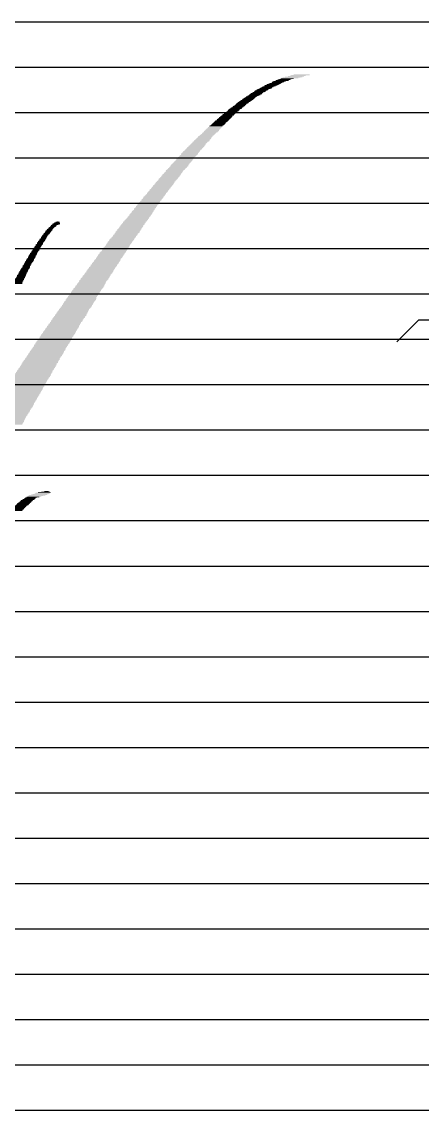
# Model space of a CAD drawing. Extents: x -0.64 to 6, y -0.15 to 7.8.
# Drawn here: x 4.6994 to 4.8407, y 0.4 to 0.784 of the extents above; entities that cross this region are included whole.
import ezdxf

# ---------------------------------------------------------------- set-up
doc = ezdxf.new("R2010")
doc.units = 0
for name, color, linetype in [('1', 22, 'CONTINUOUS'), ('16', 175, 'CONTINUOUS'), ('21', 253, 'CONTINUOUS'), ('28', 253, 'CONTINUOUS')]:
    doc.layers.add(name, color=color, linetype=linetype)

# ---------------------------------------------------------------- blocks, each defined once
blk = doc.blocks.new('RECT')
blk.add_solid([(-0.5, -0.5), (0.5, -0.5), (-0.5, 0.5), (0.5, 0.5)])

msp = doc.modelspace()

# ---------------------------------------------------------------- linework, layer by layer
at = {"layer": '1'}
for p, q in [((3.222, 0.784), (5.0135, 0.784)), ((3.222, 0.768), (5.015875, 0.768)), ((3.408809, 0.752), (5.030284, 0.752)), ((3.435292, 0.736), (5.220882, 0.736)), ((3.44626, 0.72), (5.220882, 0.72)), ((3.451063, 0.704), (5.220882, 0.704)), ((3.45138, 0.688), (5.220882, 0.688)), ((3.447279, 0.672), (5.220882, 0.672)), ((3.437292, 0.656), (5.220882, 0.656)), ((3.414964, 0.64), (5.220882, 0.64)), ((3.222, 0.624), (5.220882, 0.624)), ((3.222, 0.608), (5.220882, 0.608)), ((3.222, 0.592), (5.220882, 0.592)), ((3.222, 0.576), (5.220882, 0.576)), ((3.222, 0.56), (5.220882, 0.56)), ((3.222, 0.544), (5.220882, 0.544)), ((3.222, 0.528), (5.220882, 0.528)), ((3.222, 0.512), (5.220882, 0.512)), ((3.222, 0.496), (5.201325, 0.496)), ((3.222, 0.48), (5.197386, 0.48)), ((3.222, 0.464), (5.197386, 0.464)), ((3.222, 0.448), (5.197386, 0.448)), ((3.222, 0.432), (5.197386, 0.432)), ((3.222, 0.416), (5.197386, 0.416)), ((3.222, 0.4), (5.205325, 0.4))]:
    msp.add_line(p, q, dxfattribs=at)
at = {"layer": '16'}
for p, q in [((1.667903, 0.784), (4.971, 0.784)), ((1.668731, 0.768), (4.968941, 0.768)), ((3.408809, 0.752), (4.897325, 0.752)), ((3.435292, 0.736), (4.888567, 0.736)), ((3.44626, 0.72), (4.888567, 0.72)), ((3.451063, 0.704), (4.888567, 0.704)), ((3.45138, 0.688), (4.888567, 0.688)), ((3.447279, 0.672), (4.888567, 0.672)), ((3.437292, 0.656), (5.347345, 0.656)), ((3.414964, 0.64), (4.892733, 0.64)), ((2.537744, 0.624), (4.886567, 0.624)), ((2.553744, 0.608), (4.886567, 0.608)), ((2.569744, 0.592), (4.932251, 0.592)), ((2.581203, 0.576), (4.886567, 0.576)), ((2.591894, 0.56), (4.886839, 0.56)), ((2.602585, 0.544), (5.732, 0.544)), ((2.613249, 0.528), (5.732, 0.528)), ((2.619877, 0.512), (5.732, 0.512)), ((2.626504, 0.496), (5.732, 0.496)), ((2.633132, 0.48), (5.732, 0.48)), ((2.639759, 0.464), (5.732, 0.464)), ((2.643873, 0.448), (5.732, 0.448)), ((2.647055, 0.432), (5.732, 0.432)), ((2.650238, 0.416), (5.732, 0.416)), ((2.653421, 0.4), (5.732, 0.4))]:
    msp.add_line(p, q, dxfattribs=at)
at = {"layer": '28'}
for p, q in [((4.839327, 0.678732), (4.831654, 0.671059)), ((4.854673, 0.678732), (4.839327, 0.678732))]:
    msp.add_line(p, q, dxfattribs=at)

# ---------------------------------------------------------------- block references
at = {"layer": '21', "yscale": 0.0002}
for p, xscale in [((4.794, 0.76415), 0.0058), ((4.7946, 0.76435), 0.0062), ((4.7953, 0.76455), 0.006), ((4.7961, 0.76475), 0.0056), ((4.7968, 0.76495), 0.0054), ((4.7977, 0.76515), 0.0064), ((4.7981, 0.76535), 0.0056), ((4.785, 0.76035), 0.0042), ((4.7854, 0.76055), 0.0042), ((4.7857, 0.76075), 0.004), ((4.7861, 0.76095), 0.004), ((4.7865, 0.76115), 0.004), ((4.7869, 0.76135), 0.004), ((4.7873, 0.76155), 0.0044), ((4.7877, 0.76175), 0.0044), ((4.7881, 0.76195), 0.0044), ((4.7886, 0.76215), 0.0042), ((4.7889, 0.76235), 0.004), ((4.7894, 0.76255), 0.0038), ((4.7898, 0.76275), 0.0042), ((4.7903, 0.76295), 0.0044), ((4.791, 0.76315), 0.0046), ((4.7914, 0.76335), 0.0046), ((4.7919, 0.76355), 0.0044), ((4.7924, 0.76375), 0.0042), ((4.793, 0.76395), 0.0046), ((4.779, 0.75655), 0.0038), ((4.7793, 0.75675), 0.004), ((4.7796, 0.75695), 0.0038), ((4.7798, 0.75715), 0.0038), ((4.7801, 0.75735), 0.0036), ((4.7804, 0.75755), 0.0038), ((4.7807, 0.75775), 0.0036), ((4.781, 0.75795), 0.0038), ((4.7815, 0.75815), 0.004), ((4.7817, 0.75835), 0.004), ((4.782, 0.75855), 0.0042), ((4.7823, 0.75875), 0.004), ((4.7826, 0.75895), 0.0038), ((4.7829, 0.75915), 0.004), ((4.7833, 0.75935), 0.004), ((4.7835, 0.75955), 0.004), ((4.7838, 0.75975), 0.0042), ((4.7842, 0.75995), 0.0042), ((4.7845, 0.76015), 0.004), ((4.7739, 0.75255), 0.004), ((4.7741, 0.75275), 0.004), ((4.7743, 0.75295), 0.004), ((4.7745, 0.75315), 0.004), ((4.7748, 0.75335), 0.0042), ((4.7751, 0.75355), 0.004), ((4.7753, 0.75375), 0.004), ((4.7756, 0.75395), 0.0038), ((4.7759, 0.75415), 0.004), ((4.7761, 0.75435), 0.004), ((4.7764, 0.75455), 0.0038), ((4.7766, 0.75475), 0.0038), ((4.7768, 0.75495), 0.0038), ((4.7771, 0.75515), 0.004), ((4.7773, 0.75535), 0.004), ((4.7776, 0.75555), 0.0038), ((4.7779, 0.75575), 0.004), ((4.7781, 0.75595), 0.004), ((4.7785, 0.75615), 0.004), ((4.7787, 0.75635), 0.004), ((4.7696, 0.74875), 0.0046), ((4.7698, 0.74895), 0.0046), ((4.77, 0.74915), 0.0046), ((4.7703, 0.74935), 0.0044), ((4.7705, 0.74955), 0.0044), ((4.7707, 0.74975), 0.0044), ((4.7709, 0.74995), 0.0044), ((4.7711, 0.75015), 0.0044), ((4.7713, 0.75035), 0.0044), ((4.7715, 0.75055), 0.0044), ((4.7717, 0.75075), 0.004), ((4.772, 0.75095), 0.0042), ((4.7722, 0.75115), 0.0042), ((4.7724, 0.75135), 0.0042), ((4.7727, 0.75155), 0.004), ((4.7729, 0.75175), 0.004), ((4.7731, 0.75195), 0.004), ((4.7734, 0.75215), 0.0038), ((4.7737, 0.75235), 0.004), ((4.7657, 0.74495), 0.0048), ((4.766, 0.74515), 0.005), ((4.7662, 0.74535), 0.005), ((4.7664, 0.74555), 0.005), ((4.7665, 0.74575), 0.0048), ((4.7667, 0.74595), 0.0048), ((4.7669, 0.74615), 0.0048), ((4.7671, 0.74635), 0.0048), ((4.7673, 0.74655), 0.0048), ((4.7675, 0.74675), 0.0048), ((4.7679, 0.74715), 0.0048), ((4.7678, 0.74695), 0.0046), ((4.768, 0.74735), 0.0046), ((4.7684, 0.74755), 0.0046), ((4.7686, 0.74775), 0.0046), ((4.7688, 0.74795), 0.0046), ((4.769, 0.74815), 0.0046), ((4.7691, 0.74835), 0.0044), ((4.7693, 0.74855), 0.0044), ((4.7619, 0.74115), 0.0052), ((4.7621, 0.74135), 0.0052), ((4.7623, 0.74155), 0.0052), ((4.7626, 0.74175), 0.0054), ((4.7628, 0.74195), 0.0054), ((4.763, 0.74215), 0.0054), ((4.7631, 0.74235), 0.0052), ((4.7633, 0.74255), 0.0052), ((4.7635, 0.74275), 0.0052), ((4.7637, 0.74295), 0.0052), ((4.7638, 0.74315), 0.005), ((4.764, 0.74335), 0.005), ((4.7642, 0.74355), 0.005), ((4.7643, 0.74375), 0.0048), ((4.7647, 0.74395), 0.0048), ((4.7649, 0.74415), 0.0048), ((4.7651, 0.74435), 0.0048), ((4.7653, 0.74455), 0.0048), ((4.7655, 0.74475), 0.0048), ((4.7586, 0.73755), 0.0058), ((4.7586, 0.73735), 0.0058), ((4.7588, 0.73775), 0.0058), ((4.759, 0.73795), 0.0058), ((4.7592, 0.73815), 0.0058), ((4.7593, 0.73835), 0.0056), ((4.7595, 0.73855), 0.0056), ((4.7597, 0.73875), 0.0056), ((4.7599, 0.73895), 0.0056), ((4.7601, 0.73915), 0.0056), ((4.7603, 0.73935), 0.0056), ((4.7605, 0.73955), 0.0056), ((4.7607, 0.73975), 0.0056), ((4.7609, 0.73995), 0.0056), ((4.7611, 0.74015), 0.0056), ((4.7612, 0.74035), 0.0054), ((4.7614, 0.74055), 0.0054), ((4.7616, 0.74075), 0.0054), ((4.7617, 0.74095), 0.0052), ((4.755, 0.73335), 0.0062), ((4.7552, 0.73355), 0.0062), ((4.7554, 0.73375), 0.0062), ((4.7555, 0.73395), 0.006), ((4.7557, 0.73415), 0.006), ((4.7559, 0.73435), 0.006), ((4.7561, 0.73455), 0.006), ((4.7563, 0.73475), 0.006), ((4.7565, 0.73495), 0.006), ((4.7566, 0.73515), 0.0058), ((4.7569, 0.73555), 0.006), ((4.7568, 0.73535), 0.0058), ((4.7571, 0.73575), 0.006), ((4.7573, 0.73595), 0.006), ((4.7574, 0.73615), 0.0058), ((4.7576, 0.73635), 0.0058), ((4.7578, 0.73655), 0.0058), ((4.758, 0.73675), 0.0058), ((4.7582, 0.73695), 0.0058), ((4.7584, 0.73715), 0.0058), ((4.752, 0.72975), 0.0066), ((4.7519, 0.72955), 0.0064), ((4.7521, 0.72995), 0.0064), ((4.7523, 0.73015), 0.0064), ((4.7525, 0.73035), 0.0064), ((4.7526, 0.73055), 0.0062), ((4.7528, 0.73075), 0.0062), ((4.753, 0.73095), 0.0062), ((4.7532, 0.73135), 0.0062), ((4.7531, 0.73115), 0.006), ((4.7534, 0.73155), 0.0062), ((4.7536, 0.73175), 0.0062), ((4.7538, 0.73195), 0.0062), ((4.754, 0.73215), 0.0062), ((4.7542, 0.73235), 0.0062), ((4.7544, 0.73255), 0.0062), ((4.7546, 0.73275), 0.0062), ((4.7548, 0.73295), 0.0062), ((4.755, 0.73315), 0.0062), ((4.7489, 0.72595), 0.0068), ((4.7488, 0.72575), 0.0066), ((4.7491, 0.72615), 0.0068), ((4.7492, 0.72635), 0.0066), ((4.7494, 0.72655), 0.0066), ((4.7496, 0.72675), 0.0066), ((4.7498, 0.72715), 0.0066), ((4.7497, 0.72695), 0.0064), ((4.75, 0.72735), 0.0066), ((4.7501, 0.72755), 0.0064), ((4.7504, 0.72775), 0.0066), ((4.7505, 0.72795), 0.0064), ((4.7507, 0.72815), 0.0064), ((4.751, 0.72855), 0.0066), ((4.7509, 0.72835), 0.0064), ((4.7512, 0.72875), 0.0066), ((4.7513, 0.72895), 0.0064), ((4.7515, 0.72915), 0.0064), ((4.7517, 0.72935), 0.0064), ((4.7458, 0.72215), 0.007), ((4.7458, 0.72195), 0.007), ((4.746, 0.72235), 0.007), ((4.7462, 0.72255), 0.007), ((4.7464, 0.72275), 0.007), ((4.7465, 0.72295), 0.0068), ((4.7467, 0.72315), 0.0068), ((4.7469, 0.72355), 0.0068), ((4.7469, 0.72335), 0.0068), ((4.7471, 0.72375), 0.0068), ((4.7473, 0.72395), 0.0068), ((4.7475, 0.72415), 0.0068), ((4.7477, 0.72435), 0.0068), ((4.7479, 0.72475), 0.0068), ((4.7478, 0.72455), 0.0066), ((4.7481, 0.72495), 0.0068), ((4.7482, 0.72515), 0.0066), ((4.7485, 0.72535), 0.0068), ((4.7486, 0.72555), 0.0066), ((4.7428, 0.71815), 0.0074), ((4.743, 0.71835), 0.0074), ((4.7431, 0.71855), 0.0072), ((4.7433, 0.71895), 0.0072), ((4.7433, 0.71875), 0.0072), ((4.7435, 0.71915), 0.0072), ((4.7437, 0.71935), 0.0072), ((4.744, 0.71975), 0.0074), ((4.7439, 0.71955), 0.0072), ((4.7441, 0.71995), 0.0072), ((4.7443, 0.72015), 0.0072), ((4.7445, 0.72035), 0.0072), ((4.7446, 0.72055), 0.007), ((4.7448, 0.72075), 0.007), ((4.745, 0.72095), 0.007), ((4.7452, 0.72135), 0.007), ((4.7452, 0.72115), 0.007), ((4.7454, 0.72155), 0.007), ((4.7456, 0.72175), 0.007), ((4.7399, 0.71415), 0.008), ((4.74, 0.71435), 0.0078), ((4.7402, 0.71455), 0.0078), ((4.7404, 0.71475), 0.0078), ((4.7406, 0.71515), 0.0078), ((4.7405, 0.71495), 0.0076), ((4.7408, 0.71535), 0.0078), ((4.7409, 0.71555), 0.0076), ((4.7412, 0.71595), 0.0078), ((4.7411, 0.71575), 0.0076), ((4.7414, 0.71615), 0.0078), ((4.7415, 0.71635), 0.0076), ((4.7417, 0.71655), 0.0076), ((4.7419, 0.71695), 0.0076), ((4.7418, 0.71675), 0.0074), ((4.7421, 0.71715), 0.0076), ((4.7422, 0.71735), 0.0074), ((4.7424, 0.71755), 0.0074), ((4.7426, 0.71795), 0.0074), ((4.7426, 0.71775), 0.0074), ((4.709, 0.71035), 0.0022), ((4.7091, 0.71055), 0.002), ((4.7093, 0.71075), 0.002), ((4.7095, 0.71095), 0.002), ((4.7096, 0.71115), 0.0018), ((4.7098, 0.71135), 0.0018), ((4.7101, 0.71155), 0.002), ((4.7103, 0.71175), 0.002), ((4.7105, 0.71195), 0.002), ((4.7107, 0.71215), 0.002), ((4.711, 0.71235), 0.0022), ((4.7114, 0.71255), 0.0026), ((4.7116, 0.71275), 0.0026), ((4.7118, 0.71295), 0.0022), ((4.7118, 0.71315), 0.0018), ((4.712, 0.71335), 0.0014), ((4.7121, 0.71355), 0.0004), ((4.7371, 0.71035), 0.0084), ((4.7373, 0.71075), 0.0084), ((4.7372, 0.71055), 0.0082), ((4.7374, 0.71095), 0.0082), ((4.7376, 0.71115), 0.0082), ((4.7378, 0.71135), 0.0082), ((4.738, 0.71175), 0.0082), ((4.7379, 0.71155), 0.008), ((4.7382, 0.71195), 0.0082), ((4.7383, 0.71215), 0.008), ((4.7386, 0.71255), 0.0082), ((4.7385, 0.71235), 0.008), ((4.7387, 0.71275), 0.008), ((4.7389, 0.71295), 0.008), ((4.7391, 0.71335), 0.008), ((4.7391, 0.71315), 0.008), ((4.7393, 0.71355), 0.008), ((4.7395, 0.71375), 0.008), ((4.7397, 0.71395), 0.008), ((4.7062, 0.70655), 0.0022), ((4.7064, 0.70675), 0.0022), ((4.7066, 0.70715), 0.0022), ((4.7066, 0.70695), 0.0022), ((4.7068, 0.70735), 0.0022), ((4.7069, 0.70755), 0.002), ((4.7071, 0.70795), 0.002), ((4.7071, 0.70775), 0.002), ((4.7073, 0.70815), 0.002), ((4.7075, 0.70855), 0.002), ((4.7075, 0.70835), 0.002), ((4.7077, 0.70875), 0.002), ((4.7079, 0.70895), 0.002), ((4.7082, 0.70935), 0.0022), ((4.7081, 0.70915), 0.002), ((4.7083, 0.70955), 0.002), ((4.7085, 0.70975), 0.002), ((4.7088, 0.71015), 0.0022), ((4.7087, 0.70995), 0.002), ((4.7342, 0.70655), 0.0086), ((4.7344, 0.70675), 0.0086), ((4.7346, 0.70715), 0.0086), ((4.7345, 0.70695), 0.0084), ((4.7348, 0.70735), 0.0086), ((4.7349, 0.70755), 0.0084), ((4.7351, 0.70775), 0.0084), ((4.7353, 0.70795), 0.0084), ((4.7355, 0.70815), 0.0084), ((4.7357, 0.70855), 0.0084), ((4.7356, 0.70835), 0.0082), ((4.7359, 0.70875), 0.0084), ((4.7361, 0.70895), 0.0084), ((4.7363, 0.70935), 0.0084), ((4.7362, 0.70915), 0.0082), ((4.7365, 0.70955), 0.0084), ((4.7367, 0.70995), 0.0084), ((4.7367, 0.70975), 0.0084), ((4.7369, 0.71015), 0.0084), ((4.7039, 0.70295), 0.0024), ((4.7039, 0.70275), 0.0024), ((4.7041, 0.70315), 0.0024), ((4.7043, 0.70355), 0.0024), ((4.7043, 0.70335), 0.0024), ((4.7045, 0.70375), 0.0024), ((4.7047, 0.70415), 0.0024), ((4.7046, 0.70395), 0.0022), ((4.7048, 0.70435), 0.0022), ((4.7051, 0.70475), 0.0024), ((4.705, 0.70455), 0.0022), ((4.7052, 0.70495), 0.0022), ((4.7055, 0.70535), 0.0024), ((4.7054, 0.70515), 0.0022), ((4.7056, 0.70555), 0.0022), ((4.7058, 0.70595), 0.0022), ((4.7058, 0.70575), 0.0022), ((4.706, 0.70615), 0.0022), ((4.7062, 0.70635), 0.0022), ((4.7316, 0.70275), 0.009), ((4.7317, 0.70295), 0.0088), ((4.7319, 0.70315), 0.0088), ((4.7321, 0.70355), 0.0088), ((4.7321, 0.70335), 0.0088), ((4.7323, 0.70375), 0.0088), ((4.7325, 0.70415), 0.0088), ((4.7325, 0.70395), 0.0088), ((4.7327, 0.70435), 0.0088), ((4.7329, 0.70455), 0.0088), ((4.733, 0.70475), 0.0086), ((4.7332, 0.70515), 0.0086), ((4.7331, 0.70495), 0.0084), ((4.7334, 0.70535), 0.0086), ((4.7336, 0.70575), 0.0086), ((4.7335, 0.70555), 0.0084), ((4.7338, 0.70595), 0.0086), ((4.734, 0.70635), 0.0086), ((4.734, 0.70615), 0.0086), ((4.7017, 0.69895), 0.0028), ((4.7019, 0.69935), 0.0028), ((4.7018, 0.69915), 0.0026), ((4.7021, 0.69955), 0.0028), ((4.7023, 0.69995), 0.0028), ((4.7022, 0.69975), 0.0026), ((4.7025, 0.70035), 0.0028), ((4.7024, 0.70015), 0.0026), ((4.7026, 0.70055), 0.0026), ((4.7028, 0.70095), 0.0026), ((4.7028, 0.70075), 0.0026), ((4.703, 0.70135), 0.0026), ((4.703, 0.70115), 0.0026), ((4.7032, 0.70175), 0.0026), ((4.7032, 0.70155), 0.0026), ((4.7034, 0.70195), 0.0026), ((4.7036, 0.70235), 0.0026), ((4.7035, 0.70215), 0.0024), ((4.7037, 0.70255), 0.0024), ((4.7289, 0.69895), 0.0092), ((4.7291, 0.69915), 0.0092), ((4.7293, 0.69935), 0.0092), ((4.7295, 0.69975), 0.0092), ((4.7294, 0.69955), 0.009), ((4.7296, 0.69995), 0.009), ((4.7298, 0.70015), 0.009), ((4.73, 0.70055), 0.009), ((4.7299, 0.70035), 0.0088), ((4.7302, 0.70075), 0.009), ((4.7304, 0.70115), 0.009), ((4.7304, 0.70095), 0.009), ((4.7306, 0.70135), 0.009), ((4.7308, 0.70175), 0.009), ((4.7308, 0.70155), 0.009), ((4.731, 0.70195), 0.009), ((4.7312, 0.70215), 0.009), ((4.7314, 0.70255), 0.009), ((4.7313, 0.70235), 0.0088), ((4.6996, 0.69515), 0.003), ((4.6996, 0.69495), 0.003), ((4.6998, 0.69555), 0.003), ((4.6997, 0.69535), 0.0028), ((4.7, 0.69595), 0.003), ((4.6999, 0.69575), 0.0028), ((4.7001, 0.69615), 0.0028), ((4.7003, 0.69655), 0.0028), ((4.7003, 0.69635), 0.0028), ((4.7006, 0.69695), 0.003), ((4.7005, 0.69675), 0.0028), ((4.7007, 0.69715), 0.0028), ((4.7009, 0.69755), 0.0028), ((4.7009, 0.69735), 0.0028), ((4.7011, 0.69795), 0.0028), ((4.701, 0.69775), 0.0026), ((4.7012, 0.69815), 0.0026), ((4.7014, 0.69855), 0.0026), ((4.7014, 0.69835), 0.0026), ((4.7016, 0.69875), 0.0026), ((4.7263, 0.69515), 0.0096), ((4.7262, 0.69495), 0.0094), ((4.7265, 0.69535), 0.0096), ((4.7266, 0.69555), 0.0094), ((4.7269, 0.69595), 0.0096), ((4.7268, 0.69575), 0.0094), ((4.727, 0.69615), 0.0094), ((4.7272, 0.69655), 0.0094), ((4.7272, 0.69635), 0.0094), ((4.7274, 0.69675), 0.0094), ((4.7276, 0.69695), 0.0094), ((4.7278, 0.69735), 0.0094), ((4.7277, 0.69715), 0.0092), ((4.728, 0.69755), 0.0094), ((4.7281, 0.69775), 0.0092), ((4.7283, 0.69815), 0.0092), ((4.7283, 0.69795), 0.0092), ((4.7285, 0.69835), 0.0092), ((4.7288, 0.69875), 0.0094), ((4.7287, 0.69855), 0.0092), ((4.6978, 0.69175), 0.0034), ((4.6978, 0.69155), 0.0034), ((4.6979, 0.69195), 0.0032), ((4.6981, 0.69235), 0.0032), ((4.6981, 0.69215), 0.0032), ((4.6983, 0.69275), 0.0032), ((4.6983, 0.69255), 0.0032), ((4.6985, 0.69315), 0.0032), ((4.6985, 0.69295), 0.0032), ((4.6987, 0.69355), 0.0032), ((4.6987, 0.69335), 0.0032), ((4.6989, 0.69375), 0.0032), ((4.6991, 0.69415), 0.0032), ((4.699, 0.69395), 0.003), ((4.6993, 0.69455), 0.0032), ((4.6992, 0.69435), 0.003), ((4.6994, 0.69475), 0.003), ((4.7236, 0.69115), 0.0098), ((4.7238, 0.69155), 0.0098), ((4.7238, 0.69135), 0.0098), ((4.724, 0.69175), 0.0098), ((4.7242, 0.69215), 0.0098), ((4.7241, 0.69195), 0.0096), ((4.7243, 0.69235), 0.0096), ((4.7246, 0.69275), 0.0098), ((4.7245, 0.69255), 0.0096), ((4.7248, 0.69295), 0.0098), ((4.725, 0.69335), 0.0098), ((4.725, 0.69315), 0.0098), ((4.7252, 0.69355), 0.0098), ((4.7254, 0.69375), 0.0098), ((4.7255, 0.69395), 0.0096), ((4.7257, 0.69435), 0.0096), ((4.7257, 0.69415), 0.0096), ((4.7259, 0.69455), 0.0096), ((4.726, 0.69475), 0.0094), ((4.721, 0.68735), 0.0102), ((4.7212, 0.68755), 0.0102), ((4.7215, 0.68795), 0.0104), ((4.7213, 0.68775), 0.01), ((4.7216, 0.68815), 0.0102), ((4.7218, 0.68855), 0.0102), ((4.7218, 0.68835), 0.0102), ((4.722, 0.68875), 0.0102), ((4.7222, 0.68915), 0.0102), ((4.7221, 0.68895), 0.01), ((4.7223, 0.68935), 0.01), ((4.7226, 0.68975), 0.0102), ((4.7225, 0.68955), 0.01), ((4.7228, 0.68995), 0.0102), ((4.723, 0.69015), 0.0102), ((4.7231, 0.69035), 0.01), ((4.7234, 0.69075), 0.0102), ((4.7233, 0.69055), 0.01), ((4.7235, 0.69095), 0.01), ((4.7186, 0.68355), 0.0106), ((4.7188, 0.68395), 0.0106), ((4.7188, 0.68375), 0.0106), ((4.719, 0.68415), 0.0106), ((4.7192, 0.68455), 0.0106), ((4.7192, 0.68435), 0.0106), ((4.7194, 0.68475), 0.0106), ((4.7196, 0.68515), 0.0106), ((4.7195, 0.68495), 0.0104), ((4.7198, 0.68535), 0.0106), ((4.72, 0.68555), 0.0106), ((4.7202, 0.68595), 0.0106), ((4.7201, 0.68575), 0.0104), ((4.7204, 0.68635), 0.0106), ((4.7203, 0.68615), 0.0104), ((4.7205, 0.68655), 0.0104), ((4.7206, 0.68675), 0.0102), ((4.7208, 0.68715), 0.0102), ((4.7208, 0.68695), 0.0102), ((4.7161, 0.67975), 0.0112), ((4.7162, 0.67995), 0.011), ((4.7164, 0.68015), 0.011), ((4.7166, 0.68055), 0.011), ((4.7166, 0.68035), 0.011), ((4.7168, 0.68075), 0.011), ((4.717, 0.68115), 0.011), ((4.7169, 0.68095), 0.0108), ((4.7171, 0.68135), 0.0108), ((4.7173, 0.68175), 0.0108), ((4.7173, 0.68155), 0.0108), ((4.7175, 0.68195), 0.0108), ((4.7176, 0.68215), 0.0106), ((4.7178, 0.68255), 0.0106), ((4.7178, 0.68235), 0.0106), ((4.718, 0.68275), 0.0106), ((4.7182, 0.68295), 0.0106), ((4.7185, 0.68335), 0.0108), ((4.7184, 0.68315), 0.0106), ((4.7134, 0.67575), 0.0114), ((4.7136, 0.67595), 0.0114), ((4.7137, 0.67615), 0.0112), ((4.7139, 0.67655), 0.0112), ((4.7139, 0.67635), 0.0112), ((4.7141, 0.67675), 0.0112), ((4.7143, 0.67715), 0.0112), ((4.7142, 0.67695), 0.011), ((4.7144, 0.67735), 0.011), ((4.7146, 0.67755), 0.011), ((4.7148, 0.67795), 0.011), ((4.7148, 0.67775), 0.011), ((4.715, 0.67815), 0.011), ((4.7153, 0.67855), 0.0112), ((4.7152, 0.67835), 0.011), ((4.7154, 0.67875), 0.011), ((4.7156, 0.67915), 0.011), ((4.7156, 0.67895), 0.011), ((4.7158, 0.67935), 0.011), ((4.716, 0.67955), 0.011), ((4.7111, 0.67215), 0.0116), ((4.7111, 0.67195), 0.0116), ((4.7113, 0.67235), 0.0116), ((4.7115, 0.67275), 0.0116), ((4.7114, 0.67255), 0.0114), ((4.7117, 0.67315), 0.0116), ((4.7117, 0.67295), 0.0116), ((4.7119, 0.67335), 0.0116), ((4.7121, 0.67375), 0.0116), ((4.7121, 0.67355), 0.0116), ((4.7123, 0.67395), 0.0116), ((4.7125, 0.67415), 0.0116), ((4.7127, 0.67455), 0.0116), ((4.7126, 0.67435), 0.0114), ((4.7128, 0.67475), 0.0114), ((4.713, 0.67515), 0.0114), ((4.713, 0.67495), 0.0114), ((4.7132, 0.67535), 0.0114), ((4.7134, 0.67555), 0.0114), ((4.7086, 0.66815), 0.0122), ((4.7087, 0.66835), 0.012), ((4.7089, 0.66855), 0.012), ((4.7091, 0.66895), 0.012), ((4.709, 0.66875), 0.0118), ((4.7092, 0.66915), 0.0118), ((4.7094, 0.66955), 0.0118), ((4.7094, 0.66935), 0.0118), ((4.7097, 0.66995), 0.012), ((4.7096, 0.66975), 0.0118), ((4.7098, 0.67015), 0.0118), ((4.7101, 0.67055), 0.012), ((4.71, 0.67035), 0.0118), ((4.7103, 0.67075), 0.012), ((4.7105, 0.67115), 0.012), ((4.7104, 0.67095), 0.0118), ((4.7106, 0.67135), 0.0118), ((4.7108, 0.67155), 0.0118), ((4.7109, 0.67175), 0.0116), ((4.7061, 0.66435), 0.0124), ((4.7063, 0.66455), 0.0124), ((4.7065, 0.66475), 0.0124), ((4.7066, 0.66515), 0.0122), ((4.7066, 0.66495), 0.0122), ((4.7068, 0.66535), 0.0122), ((4.707, 0.66555), 0.0122), ((4.7072, 0.66595), 0.0122), ((4.7071, 0.66575), 0.012), ((4.7074, 0.66635), 0.0122), ((4.7074, 0.66615), 0.0122), ((4.7076, 0.66655), 0.0122), ((4.7078, 0.66695), 0.0122), ((4.7078, 0.66675), 0.0122), ((4.708, 0.66715), 0.0122), ((4.7082, 0.66755), 0.0122), ((4.7081, 0.66735), 0.012), ((4.7083, 0.66775), 0.012), ((4.7085, 0.66795), 0.012), ((4.7038, 0.66055), 0.0126), ((4.704, 0.66095), 0.0126), ((4.704, 0.66075), 0.0126), ((4.7042, 0.66115), 0.0126), ((4.7044, 0.66155), 0.0126), ((4.7044, 0.66135), 0.0126), ((4.7046, 0.66175), 0.0126), ((4.7048, 0.66195), 0.0126), ((4.705, 0.66235), 0.0126), ((4.7049, 0.66215), 0.0124), ((4.7051, 0.66255), 0.0124), ((4.7053, 0.66295), 0.0124), ((4.7053, 0.66275), 0.0124), ((4.7055, 0.66335), 0.0124), ((4.7055, 0.66315), 0.0124), ((4.7058, 0.66375), 0.0126), ((4.7057, 0.66355), 0.0124), ((4.7059, 0.66395), 0.0124), ((4.7061, 0.66415), 0.0124), ((4.7014, 0.65655), 0.013), ((4.7016, 0.65695), 0.013), ((4.7015, 0.65675), 0.0128), ((4.7017, 0.65715), 0.0128), ((4.702, 0.65755), 0.013), ((4.7019, 0.65735), 0.0128), ((4.7021, 0.65775), 0.0128), ((4.7023, 0.65795), 0.0128), ((4.7025, 0.65835), 0.0128), ((4.7025, 0.65815), 0.0128), ((4.7027, 0.65855), 0.0128), ((4.7029, 0.65895), 0.0128), ((4.7029, 0.65875), 0.0128), ((4.7031, 0.65935), 0.0128), ((4.7031, 0.65915), 0.0128), ((4.7033, 0.65955), 0.0128), ((4.7035, 0.65995), 0.0128), ((4.7034, 0.65975), 0.0126), ((4.7037, 0.66035), 0.0128), ((4.7036, 0.66015), 0.0126), ((4.699, 0.65275), 0.0134), ((4.6992, 0.65315), 0.0134), ((4.6992, 0.65295), 0.0134), ((4.6994, 0.65355), 0.0134), ((4.6994, 0.65335), 0.0134), ((4.6996, 0.65375), 0.0134), ((4.6998, 0.65415), 0.0134), ((4.6998, 0.65395), 0.0134), ((4.7, 0.65455), 0.0134), ((4.7, 0.65435), 0.0134), ((4.7002, 0.65475), 0.0134), ((4.7004, 0.65515), 0.0134), ((4.7003, 0.65495), 0.0132), ((4.7006, 0.65535), 0.0134), ((4.7007, 0.65575), 0.0132), ((4.7007, 0.65555), 0.0132), ((4.7009, 0.65595), 0.0132), ((4.701, 0.65615), 0.013), ((4.7012, 0.65635), 0.013), ((4.6966, 0.64895), 0.0138), ((4.6968, 0.64915), 0.0138), ((4.6969, 0.64935), 0.0136), ((4.6971, 0.64975), 0.0136), ((4.6971, 0.64955), 0.0136), ((4.6973, 0.65015), 0.0136), ((4.6973, 0.64995), 0.0136), ((4.6975, 0.65035), 0.0136), ((4.6977, 0.65075), 0.0136), ((4.6977, 0.65055), 0.0136), ((4.6979, 0.65115), 0.0136), ((4.6979, 0.65095), 0.0136), ((4.6981, 0.65135), 0.0136), ((4.6983, 0.65155), 0.0136), ((4.6985, 0.65195), 0.0136), ((4.6984, 0.65175), 0.0134), ((4.6986, 0.65215), 0.0134), ((4.6988, 0.65255), 0.0134), ((4.6988, 0.65235), 0.0134), ((4.6943, 0.64535), 0.014), ((4.6943, 0.64515), 0.014), ((4.6945, 0.64555), 0.014), ((4.6947, 0.64595), 0.014), ((4.6947, 0.64575), 0.014), ((4.6949, 0.64615), 0.014), ((4.6951, 0.64635), 0.014), ((4.6953, 0.64675), 0.014), ((4.6952, 0.64655), 0.0138), ((4.6954, 0.64695), 0.0138), ((4.6956, 0.64735), 0.0138), ((4.6956, 0.64715), 0.0138), ((4.6959, 0.64775), 0.014), ((4.6958, 0.64755), 0.0138), ((4.6961, 0.64795), 0.014), ((4.6962, 0.64815), 0.0138), ((4.6964, 0.64855), 0.0138), ((4.6964, 0.64835), 0.0138), ((4.6966, 0.64875), 0.0138), ((4.6923, 0.64195), 0.0144), ((4.6925, 0.64215), 0.0144), ((4.6927, 0.64255), 0.0144), ((4.6926, 0.64235), 0.0142), ((4.6928, 0.64275), 0.0142), ((4.693, 0.64315), 0.0142), ((4.693, 0.64295), 0.0142), ((4.6932, 0.64335), 0.0142), ((4.6934, 0.64375), 0.0142), ((4.6933, 0.64355), 0.014), ((4.6935, 0.64395), 0.014), ((4.6937, 0.64435), 0.014), ((4.6937, 0.64415), 0.014), ((4.6939, 0.64475), 0.014), ((4.6939, 0.64455), 0.014), ((4.6941, 0.64495), 0.014), ((4.7078, 0.61815), 0.003), ((4.7081, 0.61835), 0.0016), ((4.7003, 0.61435), 0.0044), ((4.7006, 0.61455), 0.0042), ((4.7008, 0.61475), 0.0042), ((4.701, 0.61495), 0.0042), ((4.7012, 0.61515), 0.0042), ((4.7016, 0.61535), 0.0042), ((4.7018, 0.61555), 0.0042), ((4.7021, 0.61575), 0.004), ((4.7024, 0.61595), 0.0038), ((4.7027, 0.61615), 0.004), ((4.7033, 0.61635), 0.0044), ((4.7042, 0.61675), 0.0054), ((4.7039, 0.61655), 0.0048), ((4.7048, 0.61695), 0.0058), ((4.7055, 0.61715), 0.0056), ((4.706, 0.61735), 0.0054), ((4.7065, 0.61755), 0.0052), ((4.7068, 0.61775), 0.005), ((4.7073, 0.61795), 0.0044), ((4.6972, 0.61155), 0.0046), ((4.6974, 0.61175), 0.0046), ((4.6976, 0.61195), 0.0046), ((4.6978, 0.61215), 0.0046), ((4.698, 0.61235), 0.0046), ((4.6982, 0.61255), 0.0046), ((4.6985, 0.61275), 0.0044), ((4.6987, 0.61295), 0.0044), ((4.6989, 0.61315), 0.0044), ((4.6991, 0.61335), 0.0044), ((4.6995, 0.61355), 0.0044), ((4.6997, 0.61375), 0.0044), ((4.6999, 0.61395), 0.0044), ((4.7001, 0.61415), 0.0044)]:
    msp.add_blockref('RECT', p, dxfattribs=dict(at, xscale=xscale))

doc.saveas('drawing.dxf')
